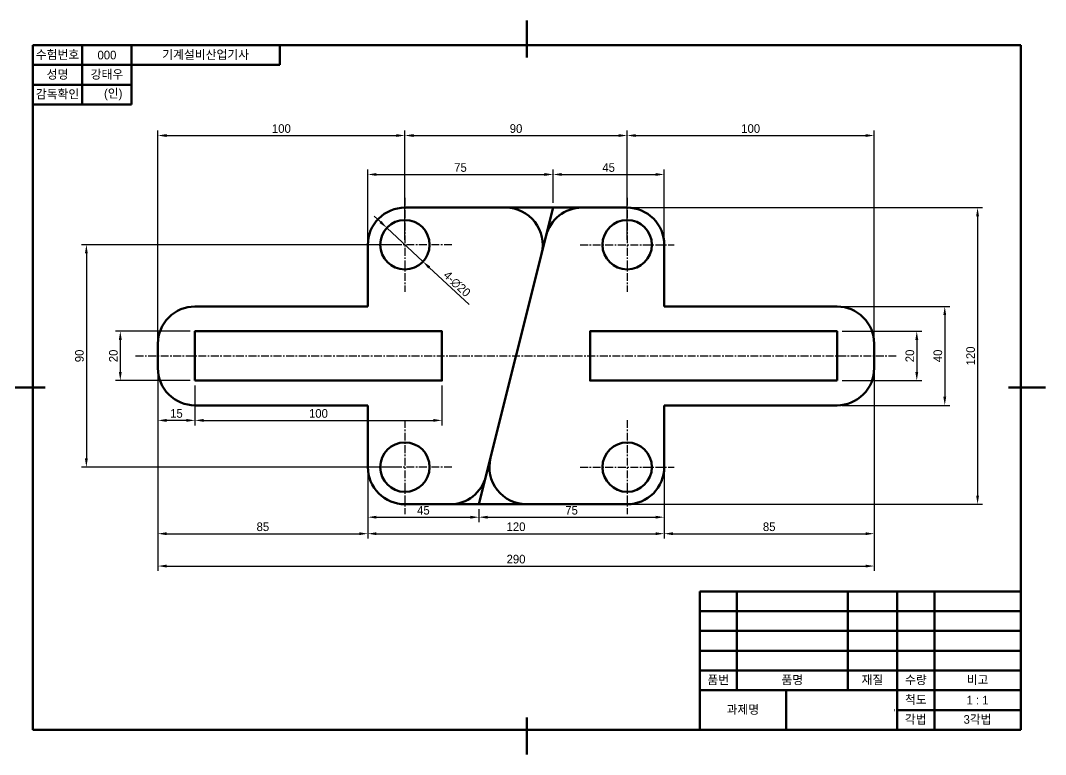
# Model space of a CAD drawing. Header units: millimetres. Extents: x 0 to 2520, y 0 to 297.
# Drawn here: x 2105 to 2520, y 0 to 297 of the extents above; entities that cross this region are included whole.
import ezdxf

# ---------------------------------------------------------------- set-up
doc = ezdxf.new("R2010")
doc.units = ezdxf.units.MM
doc.header["$LTSCALE"] = 0.1
doc.linetypes.add('CENTER', pattern=[50.8, 31.75, -6.35, 6.35, -6.35])
for name, color, linetype, lineweight in [('1.윤곽선', 5, 'Continuous', 70), ('2.외형선', 3, 'Continuous', 50), ('4.일반주서', 2, 'Continuous', 35), ('5.중심선', 1, 'CENTER', 25)]:
    doc.layers.add(name, color=color, linetype=linetype, lineweight=lineweight)
doc.styles.add('굴림', font='')
doc.styles.get('굴림').set_extended_font_data('Gulim')
doc.dimstyles.new('기계제도기능사치수', dxfattribs={"dimtxt": 3.5, "dimasz": 3.5, "dimexe": 2, "dimexo": 2, "dimgap": 1, "dimtad": 1, "dimdsep": 46, "dimtxsty": '굴림', "dimcen": 2.5, "dimclrd": 1, "dimclre": 1, "dimclrt": 2, "dimazin": 2, "dimtfac": 1, "dimtmove": 0, "dimatfit": 3, "dimfxl": 1, "dimarcsym": 0})

# ---------------------------------------------------------------- blocks, each defined once
blk = doc.blocks.new('*D87')
at = {"layer": '5.중심선', "color": 1, "linetype": 'ByBlock', "lineweight": -2, "transparency": 16777216}
for p, q in [((2173.63, 171.28), (2143.41, 171.28)), ((2145.41, 167.78), (2145.41, 154.78)), ((2173.63, 151.28), (2143.41, 151.28))]:
    blk.add_line(p, q, dxfattribs=at)
at = {"layer": '5.중심선', "color": 1, "linetype": 'ByBlock', "transparency": 16777216}
for points in [[(2144.83, 167.78), (2145.99, 167.78), (2145.41, 171.28)], [(2144.83, 154.78), (2145.99, 154.78), (2145.41, 151.28)]]:
    blk.add_solid(points, dxfattribs=at)
at = {"layer": 'Defpoints', "color": 0, "linetype": 'ByBlock', "transparency": 16777216}
for p in [(2175.63, 171.28), (2145.41, 151.28), (2175.63, 151.28)]:
    blk.add_point(p, dxfattribs=at)
at = {"layer": '5.중심선', "color": 2, "linetype": 'ByBlock', "transparency": 16777216, "insert": (2142.62, 161.28), "char_height": 3.5, "attachment_point": 5, "rotation": 90, "style": '굴림'}
blk.add_mtext('20', dxfattribs=at)
blk = doc.blocks.new('*D88')
at = {"layer": '5.중심선', "color": 1, "linetype": 'ByBlock', "lineweight": -2, "transparency": 16777216}
for p, q in [((2258.63, 206.28), (2129.67, 206.28)), ((2131.67, 202.78), (2131.67, 119.78)), ((2258.63, 116.28), (2129.67, 116.28))]:
    blk.add_line(p, q, dxfattribs=at)
at = {"layer": '5.중심선', "color": 1, "linetype": 'ByBlock', "transparency": 16777216}
for points in [[(2131.09, 202.78), (2132.25, 202.78), (2131.67, 206.28)], [(2131.09, 119.78), (2132.25, 119.78), (2131.67, 116.28)]]:
    blk.add_solid(points, dxfattribs=at)
at = {"layer": 'Defpoints', "color": 0, "linetype": 'ByBlock', "transparency": 16777216}
for p in [(2260.63, 206.28), (2131.67, 116.28), (2260.63, 116.28)]:
    blk.add_point(p, dxfattribs=at)
at = {"layer": '5.중심선', "color": 2, "linetype": 'ByBlock', "transparency": 16777216, "insert": (2128.87, 161.28), "char_height": 3.5, "attachment_point": 5, "rotation": 90, "style": '굴림'}
blk.add_mtext('90', dxfattribs=at)
blk = doc.blocks.new('*D89')
at = {"layer": '5.중심선', "color": 1, "linetype": 'ByBlock', "lineweight": -2, "transparency": 16777216}
for p, q in [((2160.63, 154.28), (2160.63, 133.19)), ((2175.63, 149.28), (2175.63, 133.19)), ((2172.13, 135.19), (2164.13, 135.19))]:
    blk.add_line(p, q, dxfattribs=at)
at = {"layer": '5.중심선', "color": 1, "linetype": 'ByBlock', "transparency": 16777216}
for points in [[(2164.13, 135.77), (2164.13, 134.6), (2160.63, 135.19)], [(2172.13, 135.77), (2172.13, 134.6), (2175.63, 135.19)]]:
    blk.add_solid(points, dxfattribs=at)
at = {"layer": 'Defpoints', "color": 0, "linetype": 'ByBlock', "transparency": 16777216}
for p in [(2160.63, 156.28), (2175.63, 151.28), (2160.63, 135.19)]:
    blk.add_point(p, dxfattribs=at)
at = {"layer": '5.중심선', "color": 2, "linetype": 'ByBlock', "transparency": 16777216, "insert": (2168.13, 137.98), "char_height": 3.5, "attachment_point": 5, "style": '굴림'}
blk.add_mtext('15', dxfattribs=at)
blk = doc.blocks.new('*D90')
at = {"layer": '5.중심선', "color": 1, "linetype": 'ByBlock', "lineweight": -2, "transparency": 16777216}
for p, q in [((2175.63, 149.28), (2175.63, 133.19)), ((2275.63, 149.28), (2275.63, 133.19)), ((2179.13, 135.19), (2272.13, 135.19))]:
    blk.add_line(p, q, dxfattribs=at)
at = {"layer": '5.중심선', "color": 1, "linetype": 'ByBlock', "transparency": 16777216}
for points in [[(2179.13, 135.77), (2179.13, 134.6), (2175.63, 135.19)], [(2272.13, 135.77), (2272.13, 134.6), (2275.63, 135.19)]]:
    blk.add_solid(points, dxfattribs=at)
at = {"layer": 'Defpoints', "color": 0, "linetype": 'ByBlock', "transparency": 16777216}
for p in [(2175.63, 151.28), (2275.63, 151.28), (2275.63, 135.19)]:
    blk.add_point(p, dxfattribs=at)
at = {"layer": '5.중심선', "color": 2, "linetype": 'ByBlock', "transparency": 16777216, "insert": (2225.63, 137.98), "char_height": 3.5, "attachment_point": 5, "style": '굴림'}
blk.add_mtext('100', dxfattribs=at)
blk = doc.blocks.new('*D91')
at = {"layer": '5.중심선', "color": 1, "linetype": 'ByBlock', "lineweight": -2, "transparency": 16777216}
for p, q in [((2160.63, 154.28), (2160.63, 87.34)), ((2245.63, 114.28), (2245.63, 87.34)), ((2164.13, 89.34), (2242.13, 89.34))]:
    blk.add_line(p, q, dxfattribs=at)
at = {"layer": '5.중심선', "color": 1, "linetype": 'ByBlock', "transparency": 16777216}
for points in [[(2164.13, 89.92), (2164.13, 88.76), (2160.63, 89.34)], [(2242.13, 89.92), (2242.13, 88.76), (2245.63, 89.34)]]:
    blk.add_solid(points, dxfattribs=at)
at = {"layer": 'Defpoints', "color": 0, "linetype": 'ByBlock', "transparency": 16777216}
for p in [(2160.63, 156.28), (2245.63, 116.28), (2245.63, 89.34)]:
    blk.add_point(p, dxfattribs=at)
at = {"layer": '5.중심선', "color": 2, "linetype": 'ByBlock', "transparency": 16777216, "insert": (2203.13, 92.13), "char_height": 3.5, "attachment_point": 5, "style": '굴림'}
blk.add_mtext('85', dxfattribs=at)
blk = doc.blocks.new('*D92')
at = {"layer": '5.중심선', "color": 1, "linetype": 'ByBlock', "lineweight": -2, "transparency": 16777216}
for p, q in [((2245.63, 114.28), (2245.63, 87.34)), ((2365.63, 114.28), (2365.63, 87.34)), ((2249.13, 89.34), (2362.13, 89.34))]:
    blk.add_line(p, q, dxfattribs=at)
at = {"layer": '5.중심선', "color": 1, "linetype": 'ByBlock', "transparency": 16777216}
for points in [[(2249.13, 89.92), (2249.13, 88.76), (2245.63, 89.34)], [(2362.13, 89.92), (2362.13, 88.76), (2365.63, 89.34)]]:
    blk.add_solid(points, dxfattribs=at)
at = {"layer": 'Defpoints', "color": 0, "linetype": 'ByBlock', "transparency": 16777216}
for p in [(2245.63, 116.28), (2365.63, 116.28), (2365.63, 89.34)]:
    blk.add_point(p, dxfattribs=at)
at = {"layer": '5.중심선', "color": 2, "linetype": 'ByBlock', "transparency": 16777216, "insert": (2305.63, 92.14), "char_height": 3.5, "attachment_point": 5, "style": '굴림'}
blk.add_mtext('120', dxfattribs=at)
blk = doc.blocks.new('*D93')
at = {"layer": '5.중심선', "color": 1, "linetype": 'ByBlock', "lineweight": -2, "transparency": 16777216}
for p, q in [((2245.63, 114.28), (2245.63, 94.02)), ((2249.13, 96.02), (2287.13, 96.02)), ((2290.63, 99.28), (2290.63, 94.02))]:
    blk.add_line(p, q, dxfattribs=at)
at = {"layer": '5.중심선', "color": 1, "linetype": 'ByBlock', "transparency": 16777216}
for points in [[(2249.13, 96.6), (2249.13, 95.43), (2245.63, 96.02)], [(2287.13, 96.6), (2287.13, 95.43), (2290.63, 96.02)]]:
    blk.add_solid(points, dxfattribs=at)
at = {"layer": 'Defpoints', "color": 0, "linetype": 'ByBlock', "transparency": 16777216}
for p in [(2245.63, 116.28), (2290.63, 101.28), (2290.63, 96.02)]:
    blk.add_point(p, dxfattribs=at)
at = {"layer": '5.중심선', "color": 2, "linetype": 'ByBlock', "transparency": 16777216, "insert": (2268.13, 98.81), "char_height": 3.5, "attachment_point": 5, "style": '굴림'}
blk.add_mtext('45', dxfattribs=at)
blk = doc.blocks.new('*D94')
at = {"layer": '5.중심선', "color": 1, "linetype": 'ByBlock', "lineweight": -2, "transparency": 16777216}
for p, q in [((2365.63, 114.28), (2365.63, 94.02)), ((2290.63, 99.28), (2290.63, 94.02)), ((2294.13, 96.02), (2362.13, 96.02))]:
    blk.add_line(p, q, dxfattribs=at)
at = {"layer": '5.중심선', "color": 1, "linetype": 'ByBlock', "transparency": 16777216}
for points in [[(2294.13, 96.6), (2294.13, 95.43), (2290.63, 96.02)], [(2362.13, 96.6), (2362.13, 95.43), (2365.63, 96.02)]]:
    blk.add_solid(points, dxfattribs=at)
at = {"layer": 'Defpoints', "color": 0, "linetype": 'ByBlock', "transparency": 16777216}
for p in [(2365.63, 116.28), (2290.63, 101.28), (2365.63, 96.02)]:
    blk.add_point(p, dxfattribs=at)
at = {"layer": '5.중심선', "color": 2, "linetype": 'ByBlock', "transparency": 16777216, "insert": (2328.13, 98.81), "char_height": 3.5, "attachment_point": 5, "style": '굴림'}
blk.add_mtext('75', dxfattribs=at)
blk = doc.blocks.new('*D95')
at = {"layer": '5.중심선', "color": 1, "linetype": 'ByBlock', "lineweight": -2, "transparency": 16777216}
for p, q in [((2450.63, 154.28), (2450.63, 87.34)), ((2365.63, 114.28), (2365.63, 87.34)), ((2369.13, 89.34), (2447.13, 89.34))]:
    blk.add_line(p, q, dxfattribs=at)
at = {"layer": '5.중심선', "color": 1, "linetype": 'ByBlock', "transparency": 16777216}
for points in [[(2369.13, 89.92), (2369.13, 88.76), (2365.63, 89.34)], [(2447.13, 89.92), (2447.13, 88.76), (2450.63, 89.34)]]:
    blk.add_solid(points, dxfattribs=at)
at = {"layer": 'Defpoints', "color": 0, "linetype": 'ByBlock', "transparency": 16777216}
for p in [(2450.63, 156.28), (2365.63, 116.28), (2450.63, 89.34)]:
    blk.add_point(p, dxfattribs=at)
at = {"layer": '5.중심선', "color": 2, "linetype": 'ByBlock', "transparency": 16777216, "insert": (2408.13, 92.13), "char_height": 3.5, "attachment_point": 5, "style": '굴림'}
blk.add_mtext('85', dxfattribs=at)
blk = doc.blocks.new('*D96')
at = {"layer": '5.중심선', "color": 1, "linetype": 'ByBlock', "lineweight": -2, "transparency": 16777216}
for p, q in [((2160.63, 154.28), (2160.63, 74.25)), ((2450.63, 154.28), (2450.63, 74.25)), ((2164.13, 76.25), (2447.13, 76.25))]:
    blk.add_line(p, q, dxfattribs=at)
at = {"layer": '5.중심선', "color": 1, "linetype": 'ByBlock', "transparency": 16777216}
for points in [[(2164.13, 76.83), (2164.13, 75.66), (2160.63, 76.25)], [(2447.13, 76.83), (2447.13, 75.66), (2450.63, 76.25)]]:
    blk.add_solid(points, dxfattribs=at)
at = {"layer": 'Defpoints', "color": 0, "linetype": 'ByBlock', "transparency": 16777216}
for p in [(2160.63, 156.28), (2450.63, 156.28), (2450.63, 76.25)]:
    blk.add_point(p, dxfattribs=at)
at = {"layer": '5.중심선', "color": 2, "linetype": 'ByBlock', "transparency": 16777216, "insert": (2305.63, 79.04), "char_height": 3.5, "attachment_point": 5, "style": '굴림'}
blk.add_mtext('290', dxfattribs=at)
blk = doc.blocks.new('*D97')
at = {"layer": '5.중심선', "color": 1, "linetype": 'ByBlock', "lineweight": -2, "transparency": 16777216}
for p, q in [((2250.75, 215.48), (2248.19, 217.87)), ((2253.31, 213.1), (2267.94, 199.46)), ((2286.59, 182.07), (2270.5, 197.07))]:
    blk.add_line(p, q, dxfattribs=at)
at = {"layer": '5.중심선', "color": 1, "linetype": 'ByBlock', "transparency": 16777216}
for points in [[(2251.15, 215.91), (2250.36, 215.06), (2253.31, 213.1)], [(2270.9, 197.5), (2270.1, 196.64), (2267.94, 199.46)]]:
    blk.add_solid(points, dxfattribs=at)
at = {"layer": 'Defpoints', "color": 0, "linetype": 'ByBlock', "transparency": 16777216}
for p in [(2253.31, 213.1), (2267.94, 199.46)]:
    blk.add_point(p, dxfattribs=at)
at = {"layer": '5.중심선', "color": 2, "linetype": 'ByBlock', "transparency": 16777216, "insert": (2281.7, 190.39), "char_height": 3.5, "attachment_point": 5, "rotation": 317.0069, "style": '굴림'}
blk.add_mtext('{\\fPMingLiU|b0|i0|c129|p0;4-\\fPMingLiU|b0|i0|c136|p0;∅20}', dxfattribs=at)
blk = doc.blocks.new('*D98')
at = {"layer": '5.중심선', "color": 1, "linetype": 'ByBlock', "lineweight": -2, "transparency": 16777216}
for p, q in [((2245.63, 208.28), (2245.63, 236.7)), ((2320.63, 223.28), (2320.63, 236.7)), ((2249.13, 234.7), (2317.13, 234.7))]:
    blk.add_line(p, q, dxfattribs=at)
at = {"layer": '5.중심선', "color": 1, "linetype": 'ByBlock', "transparency": 16777216}
for points in [[(2249.13, 235.29), (2249.13, 234.12), (2245.63, 234.7)], [(2317.13, 235.29), (2317.13, 234.12), (2320.63, 234.7)]]:
    blk.add_solid(points, dxfattribs=at)
at = {"layer": 'Defpoints', "color": 0, "linetype": 'ByBlock', "transparency": 16777216}
for p in [(2320.63, 234.7), (2320.63, 221.28), (2245.63, 206.28)]:
    blk.add_point(p, dxfattribs=at)
at = {"layer": '5.중심선', "color": 2, "linetype": 'ByBlock', "transparency": 16777216, "insert": (2283.13, 237.5), "char_height": 3.5, "attachment_point": 5, "style": '굴림'}
blk.add_mtext('75', dxfattribs=at)
blk = doc.blocks.new('*D99')
at = {"layer": '5.중심선', "color": 1, "linetype": 'ByBlock', "lineweight": -2, "transparency": 16777216}
for p, q in [((2320.63, 223.28), (2320.63, 236.7)), ((2365.63, 208.28), (2365.63, 236.7)), ((2324.13, 234.7), (2362.13, 234.7))]:
    blk.add_line(p, q, dxfattribs=at)
at = {"layer": '5.중심선', "color": 1, "linetype": 'ByBlock', "transparency": 16777216}
for points in [[(2324.13, 235.29), (2324.13, 234.12), (2320.63, 234.7)], [(2362.13, 235.29), (2362.13, 234.12), (2365.63, 234.7)]]:
    blk.add_solid(points, dxfattribs=at)
at = {"layer": 'Defpoints', "color": 0, "linetype": 'ByBlock', "transparency": 16777216}
for p in [(2365.63, 234.7), (2320.63, 221.28), (2365.63, 206.28)]:
    blk.add_point(p, dxfattribs=at)
at = {"layer": '5.중심선', "color": 2, "linetype": 'ByBlock', "transparency": 16777216, "insert": (2343.13, 237.5), "char_height": 3.5, "attachment_point": 5, "style": '굴림'}
blk.add_mtext('45', dxfattribs=at)
blk = doc.blocks.new('*D100')
at = {"layer": '5.중심선', "color": 1, "linetype": 'ByBlock', "lineweight": -2, "transparency": 16777216}
for p, q in [((2160.63, 168.28), (2160.63, 252.46)), ((2164.13, 250.46), (2257.13, 250.46)), ((2260.63, 208.28), (2260.63, 252.46))]:
    blk.add_line(p, q, dxfattribs=at)
at = {"layer": '5.중심선', "color": 1, "linetype": 'ByBlock', "transparency": 16777216}
for points in [[(2164.13, 251.05), (2164.13, 249.88), (2160.63, 250.46)], [(2257.13, 251.05), (2257.13, 249.88), (2260.63, 250.46)]]:
    blk.add_solid(points, dxfattribs=at)
at = {"layer": 'Defpoints', "color": 0, "linetype": 'ByBlock', "transparency": 16777216}
for p in [(2260.63, 250.46), (2260.63, 206.28), (2160.63, 166.28)]:
    blk.add_point(p, dxfattribs=at)
at = {"layer": '5.중심선', "color": 2, "linetype": 'ByBlock', "transparency": 16777216, "insert": (2210.63, 253.26), "char_height": 3.5, "attachment_point": 5, "style": '굴림'}
blk.add_mtext('100', dxfattribs=at)
blk = doc.blocks.new('*D101')
at = {"layer": '5.중심선', "color": 1, "linetype": 'ByBlock', "lineweight": -2, "transparency": 16777216}
for p, q in [((2260.63, 208.28), (2260.63, 252.46)), ((2264.13, 250.46), (2347.13, 250.46)), ((2350.63, 208.28), (2350.63, 252.46))]:
    blk.add_line(p, q, dxfattribs=at)
at = {"layer": '5.중심선', "color": 1, "linetype": 'ByBlock', "transparency": 16777216}
for points in [[(2264.13, 251.05), (2264.13, 249.88), (2260.63, 250.46)], [(2347.13, 251.05), (2347.13, 249.88), (2350.63, 250.46)]]:
    blk.add_solid(points, dxfattribs=at)
at = {"layer": 'Defpoints', "color": 0, "linetype": 'ByBlock', "transparency": 16777216}
for p in [(2350.63, 250.46), (2260.63, 206.28), (2350.63, 206.28)]:
    blk.add_point(p, dxfattribs=at)
at = {"layer": '5.중심선', "color": 2, "linetype": 'ByBlock', "transparency": 16777216, "insert": (2305.63, 253.26), "char_height": 3.5, "attachment_point": 5, "style": '굴림'}
blk.add_mtext('90', dxfattribs=at)
blk = doc.blocks.new('*D102')
at = {"layer": '5.중심선', "color": 1, "linetype": 'ByBlock', "lineweight": -2, "transparency": 16777216}
for p, q in [((2350.63, 208.28), (2350.63, 252.46)), ((2354.13, 250.46), (2447.13, 250.46)), ((2450.63, 168.28), (2450.63, 252.46))]:
    blk.add_line(p, q, dxfattribs=at)
at = {"layer": '5.중심선', "color": 1, "linetype": 'ByBlock', "transparency": 16777216}
for points in [[(2354.13, 251.05), (2354.13, 249.88), (2350.63, 250.46)], [(2447.13, 251.05), (2447.13, 249.88), (2450.63, 250.46)]]:
    blk.add_solid(points, dxfattribs=at)
at = {"layer": 'Defpoints', "color": 0, "linetype": 'ByBlock', "transparency": 16777216}
for p in [(2450.63, 250.46), (2350.63, 206.28), (2450.63, 166.28)]:
    blk.add_point(p, dxfattribs=at)
at = {"layer": '5.중심선', "color": 2, "linetype": 'ByBlock', "transparency": 16777216, "insert": (2400.63, 253.26), "char_height": 3.5, "attachment_point": 5, "style": '굴림'}
blk.add_mtext('100', dxfattribs=at)
blk = doc.blocks.new('*D103')
at = {"layer": '5.중심선', "color": 1, "linetype": 'ByBlock', "lineweight": -2, "transparency": 16777216}
for p, q in [((2437.63, 171.28), (2469.88, 171.28)), ((2467.88, 167.78), (2467.88, 154.78)), ((2437.63, 151.28), (2469.88, 151.28))]:
    blk.add_line(p, q, dxfattribs=at)
at = {"layer": '5.중심선', "color": 1, "linetype": 'ByBlock', "transparency": 16777216}
for points in [[(2467.3, 167.78), (2468.47, 167.78), (2467.88, 171.28)], [(2467.3, 154.78), (2468.47, 154.78), (2467.88, 151.28)]]:
    blk.add_solid(points, dxfattribs=at)
at = {"layer": 'Defpoints', "color": 0, "linetype": 'ByBlock', "transparency": 16777216}
for p in [(2435.63, 171.28), (2435.63, 151.28), (2467.88, 151.28)]:
    blk.add_point(p, dxfattribs=at)
at = {"layer": '5.중심선', "color": 2, "linetype": 'ByBlock', "transparency": 16777216, "insert": (2465.09, 161.28), "char_height": 3.5, "attachment_point": 5, "rotation": 90, "style": '굴림'}
blk.add_mtext('20', dxfattribs=at)
blk = doc.blocks.new('*D104')
at = {"layer": '5.중심선', "color": 1, "linetype": 'ByBlock', "lineweight": -2, "transparency": 16777216}
for p, q in [((2437.63, 181.28), (2481.21, 181.28)), ((2479.21, 177.78), (2479.21, 144.78)), ((2437.63, 141.28), (2481.21, 141.28))]:
    blk.add_line(p, q, dxfattribs=at)
at = {"layer": '5.중심선', "color": 1, "linetype": 'ByBlock', "transparency": 16777216}
for points in [[(2478.63, 177.78), (2479.8, 177.78), (2479.21, 181.28)], [(2478.63, 144.78), (2479.8, 144.78), (2479.21, 141.28)]]:
    blk.add_solid(points, dxfattribs=at)
at = {"layer": 'Defpoints', "color": 0, "linetype": 'ByBlock', "transparency": 16777216}
for p in [(2435.63, 181.28), (2435.63, 141.28), (2479.21, 141.28)]:
    blk.add_point(p, dxfattribs=at)
at = {"layer": '5.중심선', "color": 2, "linetype": 'ByBlock', "transparency": 16777216, "insert": (2476.42, 161.28), "char_height": 3.5, "attachment_point": 5, "rotation": 90, "style": '굴림'}
blk.add_mtext('40', dxfattribs=at)
blk = doc.blocks.new('*D105')
at = {"layer": '5.중심선', "color": 1, "linetype": 'ByBlock', "lineweight": -2, "transparency": 16777216}
for p, q in [((2352.63, 221.28), (2494.5, 221.28)), ((2492.5, 217.78), (2492.5, 104.78)), ((2352.63, 101.28), (2494.5, 101.28))]:
    blk.add_line(p, q, dxfattribs=at)
at = {"layer": '5.중심선', "color": 1, "linetype": 'ByBlock', "transparency": 16777216}
for points in [[(2491.91, 217.78), (2493.08, 217.78), (2492.5, 221.28)], [(2491.91, 104.78), (2493.08, 104.78), (2492.5, 101.28)]]:
    blk.add_solid(points, dxfattribs=at)
at = {"layer": 'Defpoints', "color": 0, "linetype": 'ByBlock', "transparency": 16777216}
for p in [(2350.63, 221.28), (2350.63, 101.28), (2492.5, 101.28)]:
    blk.add_point(p, dxfattribs=at)
at = {"layer": '5.중심선', "color": 2, "linetype": 'ByBlock', "transparency": 16777216, "insert": (2489.7, 161.28), "char_height": 3.5, "attachment_point": 5, "rotation": 90, "style": '굴림'}
blk.add_mtext('120', dxfattribs=at)

msp = doc.modelspace()

# ---------------------------------------------------------------- linework, layer by layer
at = {"layer": '1.윤곽선'}
for p, q in [((2310, 297), (2310, 282)), ((2510, 287), (2110, 287)), ((2110, 287), (2110, 10)), ((2150, 287), (2150, 263)), ((2210, 287), (2210, 279)), ((2510, 10), (2510, 287)), ((2210, 279), (2150, 279)), ((2150, 263), (2110, 263)), ((2100, 148.5), (2115, 148.5)), ((2520, 148.5), (2505, 148.5)), ((2380, 66), (2510, 66)), ((2380, 10), (2380, 66)), ((2310, 0), (2310, 15)), ((2110, 10), (2510, 10))]:
    msp.add_line(p, q, dxfattribs=at)
at = {"layer": '2.외형선'}
for p, q in [((2130, 287), (2130, 263)), ((2130, 279), (2110, 279)), ((2130, 279), (2150, 279)), ((2150, 271), (2110, 271)), ((2320.628, 221.276), (2260.628, 221.276)), ((2320.628, 221.276), (2290.628, 101.276)), ((2350.628, 221.276), (2320.628, 221.276)), ((2260.628, 101.276), (2290.628, 101.276)), ((2290.628, 101.276), (2350.628, 101.276)), ((2395, 26), (2395, 66)), ((2440, 26), (2440, 66)), ((2460, 10), (2460, 66)), ((2475, 10), (2475, 66)), ((2380, 58), (2510, 58)), ((2380, 50), (2510, 50)), ((2380, 42), (2510, 42)), ((2380, 34), (2510, 34)), ((2380, 26), (2510, 26)), ((2415, 10), (2415, 26)), ((2458.76, 18), (2458.833, 18)), ((2460, 18), (2510, 18))]:
    msp.add_line(p, q, dxfattribs=at)
for points in [[(2365.628, 181.276), (2365.628, 206.276, 0.4142136), (2350.628, 221.276), (2260.628, 221.276, 0.4142136), (2245.628, 206.276), (2245.628, 181.276)], [(2245.628, 181.276), (2175.628, 181.276, 0.4142136), (2160.628, 166.276), (2160.628, 156.276, 0.4142136), (2175.628, 141.276), (2245.628, 141.276)], [(2365.628, 141.276), (2435.628, 141.276, 0.4142136), (2450.628, 156.276), (2450.628, 166.276, 0.4142136), (2435.628, 181.276), (2365.628, 181.276)], [(2245.628, 141.276), (2245.628, 116.276, 0.4142136), (2260.628, 101.276), (2350.628, 101.276, 0.4142136), (2365.628, 116.276), (2365.628, 141.276)]]:
    msp.add_lwpolyline(points, format="xyb", dxfattribs=at)
for points in [[(2175.628, 151.276), (2275.628, 151.276), (2275.628, 171.276), (2175.628, 171.276)], [(2435.628, 151.276), (2335.628, 151.276), (2335.628, 171.276), (2435.628, 171.276)]]:
    msp.add_lwpolyline(points, close=True, dxfattribs=at)
for centre in [(2260.628, 206.276), (2350.628, 206.276), (2260.628, 116.276), (2350.628, 116.276)]:
    msp.add_circle(centre, 10, dxfattribs=at)
for centre, start, end in [((2301.416, 206.276), 345.96376, 90), ((2332.339, 206.276), 90, 165.96376), ((2309.839, 116.276), 165.96376, 270), ((2278.916, 116.276), 270, 345.96376)]:
    msp.add_arc(centre, 15, start, end, dxfattribs=at)
at = {"layer": '5.중심선'}
for p, q in [((2260.628, 225.297), (2260.628, 187.255)), ((2350.628, 225.297), (2350.628, 187.255)), ((2279.649, 206.276), (2241.607, 206.276)), ((2331.607, 206.276), (2369.649, 206.276)), ((2151.607, 161.276), (2459.649, 161.276)), ((2260.628, 135.297), (2260.628, 97.255)), ((2350.628, 135.297), (2350.628, 97.255)), ((2279.649, 116.276), (2241.607, 116.276)), ((2331.607, 116.276), (2369.649, 116.276))]:
    msp.add_line(p, q, dxfattribs=at)

# ---------------------------------------------------------------- texts
at = {"layer": '4.일반주서', "char_height": 3.5, "attachment_point": 5, "style": '굴림'}
for s, insert, width in [('수험번호', (2120, 283), 20), ('000', (2140, 283), 20), ('기계설비산업기사', (2179.963, 283), 60.07361), ('성명', (2120, 275), 20), ('강태우', (2140, 275), 20), ('감독확인', (2120, 267), 20), ('    (인)', (2140, 267), 20), ('품번', (2387.5, 30), 15), ('품명', (2417.5, 30), 45), ('재질', (2449.926, 30), 19.8528), ('수량', (2467.5, 30), 15), ('비고', (2492.5, 30), 35), ('척도', (2467.5, 22), 15), ('1 : 1', (2492.5, 22), 35), ('과제명', (2397.5, 18), 35), ('각법', (2467.463, 14), 15.0736), ('3각법', (2492.5, 14), 35)]:
    msp.add_mtext(s, dxfattribs=dict(at, insert=insert, width=width))

# ---------------------------------------------------------------- dimensions: what is measured, and where the dimension line sits
at = {"layer": '5.중심선', "linetype": 'ByBlock'}
for base, p1, p2, picture, middle in [((2260.628, 250.462), (2160.628, 166.276), (2260.628, 206.276), '*D100', (2210.628, 253.261)), ((2320.628, 234.703), (2245.628, 206.276), (2320.628, 221.276), '*D98', (2283.128, 237.497)), ((2160.628, 135.186), (2175.628, 151.276), (2160.628, 156.276), '*D89', (2168.128, 137.985)), ((2245.628, 89.34), (2160.628, 156.276), (2245.628, 116.276), '*D91', (2203.128, 92.134)), ((2450.628, 76.248), (2160.628, 156.276), (2450.628, 156.276), '*D96', (2305.628, 79.042)), ((2290.628, 96.017), (2245.628, 116.276), (2290.628, 101.276), '*D93', (2268.128, 98.814))]:
    dim = msp.add_linear_dim(base=base, p1=p1, p2=p2, dimstyle='기계제도기능사치수', dxfattribs=at)
    dim.commit()
    dim.dimension.update_dxf_attribs({"geometry": picture, "text_midpoint": middle})
for base, p1, p2, picture, middle in [((2350.628, 250.462), (2260.628, 206.276), (2350.628, 206.276), '*D101', (2305.628, 253.257)), ((2450.628, 250.462), (2350.628, 206.276), (2450.628, 166.276), '*D102', (2400.628, 253.261)), ((2365.628, 234.703), (2320.628, 221.276), (2365.628, 206.276), '*D99', (2343.128, 237.499)), ((2450.628, 89.34), (2365.628, 116.276), (2450.628, 156.276), '*D95', (2408.128, 92.134)), ((2275.628, 135.186), (2175.628, 151.276), (2275.628, 151.276), '*D90', (2225.628, 137.985)), ((2365.628, 89.34), (2245.628, 116.276), (2365.628, 116.276), '*D92', (2305.628, 92.139)), ((2365.628, 96.017), (2290.628, 101.276), (2365.628, 116.276), '*D94', (2328.128, 98.812))]:
    dim = msp.add_linear_dim(base=base, p1=p1, p2=p2, dimstyle='기계제도기능사치수', override={"dimtmove": 1}, dxfattribs=at)
    dim.commit()
    dim.dimension.update_dxf_attribs({"geometry": picture, "text_midpoint": middle})
for base, p1, p2, picture, middle in [((2492.498, 101.276), (2350.628, 221.276), (2350.628, 101.276), '*D105', (2489.699, 161.276)), ((2131.669, 116.276), (2260.628, 206.276), (2260.628, 116.276), '*D88', (2128.875, 161.276)), ((2479.214, 141.276), (2435.628, 181.276), (2435.628, 141.276), '*D104', (2476.417, 161.276)), ((2145.41, 151.276), (2175.628, 171.276), (2175.628, 151.276), '*D87', (2142.616, 161.276)), ((2467.884, 151.276), (2435.628, 171.276), (2435.628, 151.276), '*D103', (2465.089, 161.276))]:
    dim = msp.add_linear_dim(base=base, p1=p1, p2=p2, angle=90, dimstyle='기계제도기능사치수', dxfattribs=at)
    dim.commit()
    dim.dimension.update_dxf_attribs({"geometry": picture, "text_midpoint": middle})
dim = msp.add_diameter_dim_2p(p1=(2253.313, 213.096), p2=(2267.942, 199.457), text='{\\fPMingLiU|b0|i0|c129|p0;4-\\fPMingLiU|b0|i0|c136|p0;<>}', dimstyle='기계제도기능사치수', dxfattribs=at)
dim.commit()
dim.dimension.update_dxf_attribs({"geometry": '*D97', "text_midpoint": (2281.703, 190.388)})

doc.saveas('drawing.dxf')
